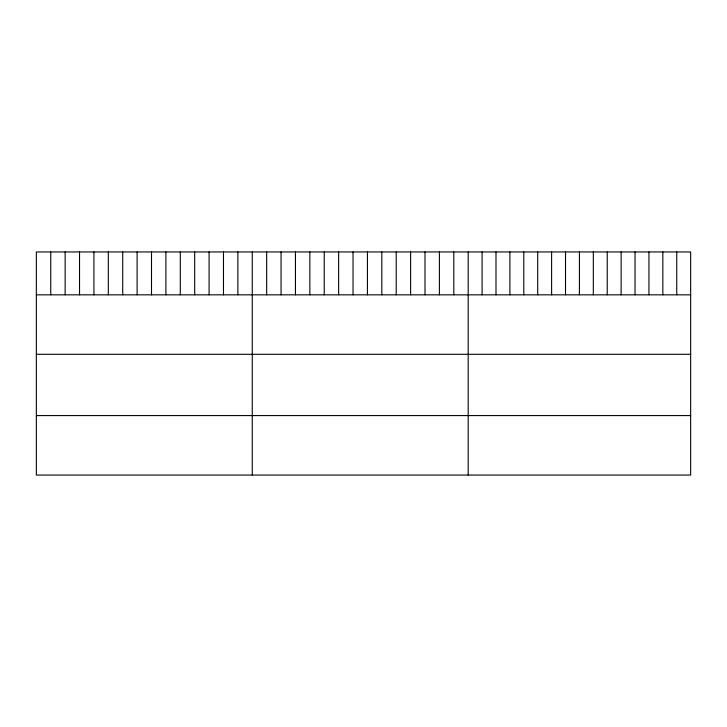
<?xml version="1.0" encoding="UTF-8"?>
<svg xmlns="http://www.w3.org/2000/svg" width="727" height="727" viewBox="0 0 727 727"><rect width="100%" height="100%" fill="white"/><g stroke="black" fill="none" stroke-linecap="round" stroke-linejoin="round"><path stroke-width="1.09" d="M690.65 294.835L690.65 475.049L36.35 475.049L36.35 251.951L690.65 251.951L690.65 294.835L36.35 294.835M36.35 354.303L690.65 354.303M36.35 415.58L690.65 415.58M676.746 251.951L676.746 294.835M662.842 251.951L662.842 294.835M648.938 251.951L648.938 294.835M635.034 251.951L635.034 294.835M621.131 251.951L621.131 294.835M607.227 251.951L607.227 294.835M593.323 251.951L593.323 294.835M579.419 251.951L579.419 294.835M565.515 251.951L565.515 294.835M551.611 251.951L551.611 294.835M537.707 251.951L537.707 294.835M523.803 251.951L523.803 294.835M509.9 251.951L509.9 294.835M495.996 251.951L495.996 294.835M482.092 251.951L482.092 294.835M468.188 251.951L468.188 475.049M453.793 251.951L453.793 294.835M439.399 251.951L439.399 294.835M425.004 251.951L425.004 294.835M410.61 251.951L410.61 294.835M396.215 251.951L396.215 294.835M381.82 251.951L381.82 294.835M367.426 251.951L367.426 294.835M353.031 251.951L353.031 294.835M338.637 251.951L338.637 294.835M324.242 251.951L324.242 294.835M309.847 251.951L309.847 294.835M295.453 251.951L295.453 294.835M281.058 251.951L281.058 294.835M266.664 251.951L266.664 294.835M252.269 251.951L252.269 475.049M237.874 251.951L237.874 294.835M223.48 251.951L223.48 294.835M209.085 251.951L209.085 294.835M194.691 251.951L194.691 294.835M180.296 251.951L180.296 294.835M165.901 251.951L165.901 294.835M151.507 251.951L151.507 294.835M137.112 251.951L137.112 294.835M122.718 251.951L122.718 294.835M108.323 251.951L108.323 294.835M93.928 251.951L93.928 294.835M79.534 251.951L79.534 294.835M65.139 251.951L65.139 294.835M50.745 251.951L50.745 294.835"/></g></svg>
